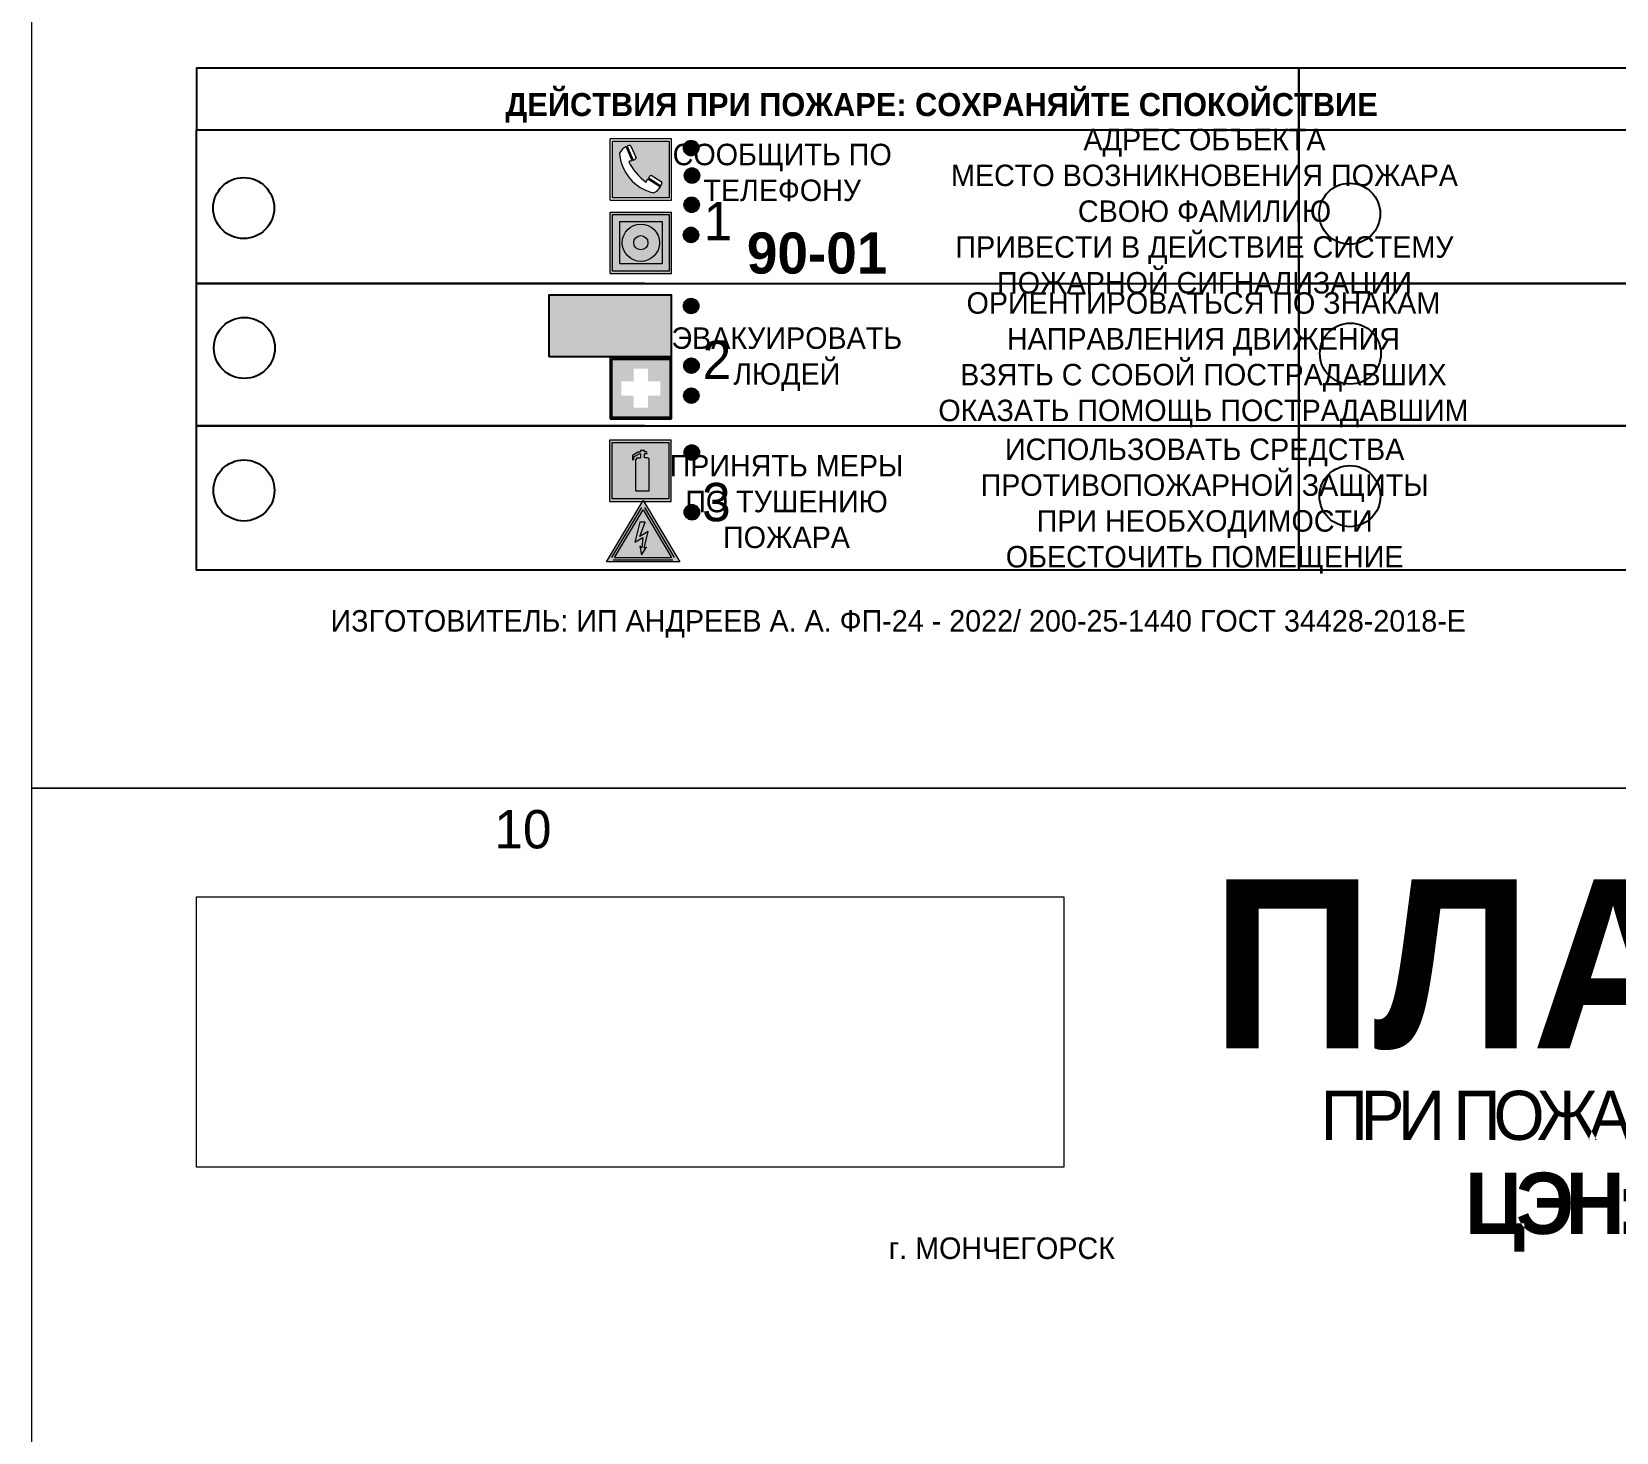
# Model space of a CAD drawing. Header units: millimetres. Extents: x 13810 to 67229, y 12374 to 21950.
# Drawn here: x 38162.3 to 38368.9, y 14860.1 to 15042.7 of the extents above; entities that cross this region are included whole.
import ezdxf

# ---------------------------------------------------------------- set-up
doc = ezdxf.new("R2010")
doc.units = ezdxf.units.MM
doc.styles.add('обычный', font='arial.ttf')
picture_1 = doc.add_image_def('image1.jpg', size_in_pixel=(337, 105))

# ---------------------------------------------------------------- blocks, each defined once
blk = doc.blocks.new('A$C3E6D3DDE')
at = {"lineweight": 5}
h = blk.add_hatch(color=40, dxfattribs=at)
h.paths.add_polyline_path([(24.1, 1.45), (16.46, -11.35), (31.74, -11.35)])
h.paths.add_polyline_path([(24.09, -0.46), (30.03, -10.41), (18.14, -10.41)], flags=16)
h.paths.add_polyline_path([(24.54, -3.08), (23.41, -6.02), (25.13, -5.01), (24.33, -8.5), (24.82, -8.27), (23.79, -9.86), (23.4, -8.04), (23.8, -8.43), (24.04, -6.29), (22.39, -7.25), (23.44, -3.08)], flags=0)
h = blk.add_hatch(color=256, dxfattribs=at)
h.paths.add_polyline_path([(24.37, 0.03, 0.567511), (23.82, 0.03), (17.59, -10.4, 0.582454), (17.86, -10.88), (30.32, -10.88, 0.582149), (30.6, -10.4)])
h.paths.add_polyline_path([(24.09, -0.46), (18.14, -10.41), (30.03, -10.41)], flags=16)
h.paths.add_polyline_path([(24.54, -3.08), (23.41, -6.02), (25.13, -5.01), (24.33, -8.5), (24.82, -8.27), (23.79, -9.86), (23.4, -8.04), (23.8, -8.43), (24.04, -6.29), (22.39, -7.25), (23.44, -3.08)], flags=0)
h = blk.add_hatch(color=40, dxfattribs=at)
h.paths.add_polyline_path([(24.09, -0.46), (18.14, -10.41), (30.03, -10.41)])
h.paths.add_polyline_path([(24.82, -8.27), (23.79, -9.86), (23.4, -8.04), (23.8, -8.43), (24.04, -6.29), (22.39, -7.25), (23.44, -3.08), (24.54, -3.08), (23.41, -6.02), (25.13, -5.01), (24.33, -8.5)], flags=16)
at = {"color": 40, "lineweight": 5}
for p, q in [((16.46, -11.35), (24.1, 1.45)), ((24.1, 1.45), (31.74, -11.35))]:
    blk.add_line(p, q, dxfattribs=at)
at = {"lineweight": 5}
for p, q in [((17.59, -10.4), (23.82, 0.03)), ((24.37, 0.03), (30.6, -10.4)), ((18.14, -10.41), (24.09, -0.46)), ((23.44, -3.08), (22.39, -7.25)), ((23.41, -6.02), (24.54, -3.08)), ((24.54, -3.08), (23.44, -3.08)), ((24.09, -0.46), (30.03, -10.41)), ((22.39, -7.25), (24.04, -6.29)), ((25.13, -5.01), (23.41, -6.02)), ((24.04, -6.29), (23.8, -8.43)), ((24.33, -8.5), (25.13, -5.01)), ((23.8, -8.43), (23.4, -8.04)), ((23.4, -8.04), (23.79, -9.86)), ((23.79, -9.86), (24.82, -8.27)), ((24.82, -8.27), (24.33, -8.5)), ((17.86, -10.88), (30.32, -10.88)), ((18.14, -10.41), (30.03, -10.41))]:
    blk.add_line(p, q, dxfattribs=at)
at = {"color": 50, "lineweight": 5}
blk.add_line((31.74, -11.35), (16.46, -11.35), dxfattribs=at)
blk = doc.blocks.new('A$C456E1F9C')
at = {"lineweight": 5}
h = blk.add_hatch(color=242, dxfattribs=at)
h.paths.add_polyline_path([(0.51, -1.47), (0.51, -13.26), (12.29, -13.26), (12.29, -1.47)])
h.paths.add_polyline_path([(5.42, -4.95, -0.254479), (4.78, -5.4), (3.52, -2.53, -0.209735), (4.23, -2.4)], flags=16)
h.paths.add_polyline_path([(8.53, -8.6), (10.87, -10.17), (10.54, -10.76), (8.03, -9.13, -0.192251)], flags=16)
h.paths.add_polyline_path([(4.61, -5.49, 0.005518), (3.87, -5.72, 0.128647), (7.49, -10.01, 0.00809), (7.83, -9.33), (10.47, -10.97, -0.16736), (8.99, -12.25, -0.327862), (1.95, -3.95, -0.166952), (3.36, -2.62)], flags=16)
at = {"color": 242, "lineweight": 5}
for p, q in [((0, -13.77), (0, -0.97)), ((12.8, -0.97), (0, -0.97)), ((4.61, -5.49), (3.36, -2.62)), ((3.52, -2.53), (4.78, -5.4)), ((4.23, -2.4), (5.42, -4.95)), ((12.8, -13.77), (12.8, -0.97)), ((7.83, -9.33), (10.47, -10.97)), ((8.03, -9.13), (10.54, -10.76)), ((10.81, -10.12), (8.53, -8.6)), ((10.54, -10.76), (10.8, -10.3)), ((10.8, -10.3), (10.81, -10.12)), ((0, -13.77), (12.8, -13.77))]:
    blk.add_line(p, q, dxfattribs=at)
blk.add_lwpolyline([(0.51, -1.47), (12.29, -1.47), (12.29, -13.26), (0.51, -13.26)], close=True, dxfattribs=at)
for centre, radius, start, end in [((4.59, -5.34), 2.99, 114.2845, 152.1974), ((4.02, -3.27), 0.891, 76.3284, 123.7092), ((11.12, -3.31), 9.19, 183.9915, 256.6009), ((14.98, -39.1), 35.17, 107.1487, 108.4135), ((13.86, -0.94), 11.08, 205.5536, 234.8762), ((4.68, -4.59), 0.824, 276.9621, 334.0723), ((-13.31, 0.8), 23.44, 332.5487, 334.4027), ((8.94, -9.5), 0.989, 114.4092, 157.9388), ((7.87, -9.46), 3, 291.9291, 329.9329)]:
    blk.add_arc(centre, radius, start, end, dxfattribs=at)
blk = doc.blocks.new('A$C54414219')
at = {"true_color": 0xffffff}
h = blk.add_hatch(color=7, dxfattribs=at)
h.paths.add_polyline_path([(2.39, -9.45), (2.39, -18.3), (11.23, -18.3), (11.23, -9.45)], flags=0)
h.paths.add_polyline_path([(10.71, -13.87, -1), (2.92, -13.87, -1)], flags=0)
h.paths.add_polyline_path([(8.3, -13.87, -1), (5.33, -13.87, -1)], flags=0)
h.paths.add_polyline_path([(0.41, -7.47), (0.41, -20.27), (13.21, -20.27), (13.21, -7.47)])
h.paths.add_polyline_path([(0.92, -19.77), (12.71, -19.77), (12.71, -7.98), (0.92, -7.98)], flags=16)
h.paths.add_polyline_path([(11.23, -9.45), (11.23, -18.3), (2.39, -18.3), (2.39, -9.45)], flags=0)
at = {"lineweight": 5}
h = blk.add_hatch(color=242, dxfattribs=at)
h.paths.add_polyline_path([(12.71, -7.98), (0.92, -7.98), (0.92, -19.77), (12.71, -19.77)])
h.paths.add_polyline_path([(11.23, -18.3), (2.39, -18.3), (2.39, -9.45), (11.23, -9.45)], flags=16)
h.paths.add_polyline_path([(10.71, -13.87, -1), (2.92, -13.87, -1)], flags=0)
h.paths.add_polyline_path([(8.3, -13.87, -1), (5.33, -13.87, -1)], flags=0)
at = {"true_color": 0xffffff}
h = blk.add_hatch(color=7, dxfattribs=at)
h.paths.add_polyline_path([(2.39, -9.45), (2.39, -18.3), (11.23, -18.3), (11.23, -9.45)])
h.paths.add_polyline_path([(10.71, -13.87, -1), (2.92, -13.87, -1)], flags=16)
h.paths.add_polyline_path([(8.3, -13.87, -1), (5.33, -13.87, -1)], flags=0)
at = {"lineweight": 5}
h = blk.add_hatch(color=242, dxfattribs=at)
h.paths.add_polyline_path([(2.92, -13.87, 1), (10.71, -13.87, 1)])
h.paths.add_polyline_path([(8.3, -13.87, -1), (5.33, -13.87, -1)], flags=16)
at = {"color": 242, "lineweight": 5}
for p, q in [((0.41, -20.27), (0.41, -7.47)), ((0.41, -7.47), (13.21, -7.47)), ((0.41, -7.47), (13.21, -7.47)), ((13.21, -20.27), (13.21, -7.47)), ((0.41, -20.27), (13.21, -20.27))]:
    blk.add_line(p, q, dxfattribs=at)
for points in [[(0.92, -7.98), (12.71, -7.98), (12.71, -19.77), (0.92, -19.77)], [(2.39, -9.45), (11.23, -9.45), (11.23, -18.3), (2.39, -18.3)]]:
    blk.add_lwpolyline(points, close=True, dxfattribs=at)
for radius in [3.89, 1.49]:
    blk.add_circle((6.81, -13.87), radius, dxfattribs=at)
blk = doc.blocks.new('A$C32E8229D')
at = {"true_color": 0xffffff}
blk.add_hatch(color=7, dxfattribs=at).paths.add_polyline_path([(0, 0), (0, -8), (16, -8), (16, 0)])
h = blk.add_hatch(color=126)
h.paths.add_polyline_path([(0.2, -0.2), (15.8, -0.2), (15.8, -7.8), (0.2, -7.8)])
h.paths.add_polyline_path([(13.49, -2.05), (12.08, -2.05), (11.37, -2.63, 0.162397), (11.29, -2.84), (11.29, -3.63), (10.35, -3.63), (10.35, -4.05), (11.68, -4.05), (11.68, -3.48), (12.26, -4.28), (11.29, -5.1), (11.29, -6.78), (11.85, -6.78), (11.85, -5.44), (12.8, -4.64), (12.8, -5.94), (14.46, -5.94), (14.46, -5.39), (13.45, -5.39), (13.45, -3.97), (12.46, -2.59), (13.15, -2.59), (13.69, -3.34), (14.18, -3)], flags=16)
h.paths.add_polyline_path([(10.74, -1.82, 1), (11.8, -1.82, 1)], flags=16)
h.paths.add_polyline_path([(9.39, -3.59), (5.99, -3.59), (6.56, -3.03), (5.91, -3.03), (5.1, -3.83), (5.91, -4.64), (6.56, -4.64), (5.99, -4.09), (9.39, -4.09)], flags=16)
h.paths.add_polyline_path([(4.29, -1.08), (1.72, -1.08), (1.72, -6.6), (4.29, -6.6)], flags=16)
at = {"color": 126}
blk.add_lwpolyline([(16, -8), (0, -8), (0, 0), (16, 0)], close=True, dxfattribs=at)
blk = doc.blocks.new('A$C18900ED3')
h = blk.add_hatch(color=126)
h.paths.add_polyline_path([(-0.18, -0.18), (-7.02, -0.18), (-7.02, -7.02), (-0.18, -7.02)])
h.paths.add_polyline_path([(-5.89, -4.46), (-5.89, -2.77), (-4.46, -2.77), (-4.46, -1.31), (-2.77, -1.31), (-2.77, -2.77), (-1.33, -2.77), (-1.33, -4.46), (-2.77, -4.46), (-2.77, -5.89), (-4.46, -5.89), (-4.46, -4.46)], flags=16)
at = {"color": 126}
for p, q in [((-7.2, 0), (-7.2, -7.2)), ((0, 0), (-7.2, 0)), ((0, -7.2), (0, 0)), ((-7.02, -7.02), (-7.02, -0.18)), ((-7.02, -0.18), (-0.18, -0.18)), ((-0.18, -0.18), (-0.18, -7.02)), ((-7.2, -7.2), (0, -7.2)), ((-0.18, -7.02), (-7.02, -7.02))]:
    blk.add_line(p, q, dxfattribs=at)
blk = doc.blocks.new('A$C3AD82952')
at = {"true_color": 0xf5f5ff}
h = blk.add_hatch(color=7, dxfattribs=at)
h.dxf.hatch_style = 1
h.paths.add_polyline_path([(8.21, 8.73, 0.414214), (7.89, 9.05), (7.22, 9.05), (7.22, 9.92), (7.59, 9.92, 1), (7.57, 10.36), (7.22, 10.36), (7.22, 10.6), (6.43, 10.6), (6.43, 10.36), (6.01, 10.36), (4.74, 9.59), (4.74, 8.69), (4.98, 8.73), (4.98, 9.26), (6.12, 9.91), (6.43, 9.91), (6.43, 9.05), (5.76, 9.05, 0.414214), (5.44, 8.73), (5.44, 2.2), (8.21, 2.2)], flags=0)
h.paths.add_polyline_path([(12.8, 12.8), (0, 12.8), (0, 0), (12.8, 0)])
h.paths.add_polyline_path([(0.51, 12.29), (12.29, 12.29), (12.29, 0.51), (0.51, 0.51)], flags=16)
h.paths.add_polyline_path([(4.74, 9.59), (6.01, 10.36), (6.43, 10.36), (6.43, 10.6), (7.22, 10.6), (7.22, 10.36), (7.59, 10.36, -0.94586), (7.59, 9.92), (7.22, 9.92), (7.22, 9.05), (7.89, 9.05, -0.414214), (8.21, 8.73), (8.21, 2.2), (5.44, 2.2), (5.44, 8.73, -0.414214), (5.76, 9.05), (6.43, 9.05), (6.43, 9.91), (6.12, 9.91), (4.98, 9.26), (4.98, 8.73), (4.74, 8.69)], flags=0)
h = blk.add_hatch(color=242)
h.dxf.hatch_style = 1
h.paths.add_polyline_path([(12.29, 12.29), (0.51, 12.29), (0.51, 0.51), (12.29, 0.51)])
h.paths.add_polyline_path([(4.74, 8.69), (4.74, 9.59), (6.01, 10.36), (6.43, 10.36), (6.43, 10.6), (7.22, 10.6), (7.22, 10.36), (7.59, 10.36, -0.94586), (7.59, 9.92), (7.22, 9.92), (7.22, 9.05), (7.89, 9.05, -0.414214), (8.21, 8.73), (8.21, 2.2), (5.44, 2.2), (5.44, 8.73, -0.414214), (5.76, 9.05), (6.43, 9.05), (6.43, 9.91), (6.12, 9.91), (4.98, 9.26), (4.98, 8.73)], flags=16)
h = blk.add_hatch(color=7, dxfattribs=at)
h.dxf.hatch_style = 1
h.paths.add_polyline_path([(8.21, 8.73, 0.414214), (7.89, 9.05), (7.22, 9.05), (7.22, 9.92), (7.59, 9.92, 1), (7.57, 10.36), (7.22, 10.36), (7.22, 10.6), (6.43, 10.6), (6.43, 10.36), (6.01, 10.36), (4.74, 9.59), (4.74, 8.69), (4.98, 8.73), (4.98, 9.26), (6.12, 9.91), (6.43, 9.91), (6.43, 9.05), (5.76, 9.05, 0.414214), (5.44, 8.73), (5.44, 2.2), (8.21, 2.2)])
at = {"color": 242, "lineweight": 5}
for p, q in [((0, 0), (0, 12.8)), ((0, 12.8), (12.8, 12.8)), ((6.01, 10.36), (4.74, 9.59)), ((6.01, 10.36), (6.43, 10.36)), ((7.22, 10.6), (6.43, 10.6)), ((6.43, 10.6), (6.43, 10.36)), ((7.22, 10.36), (7.22, 10.6)), ((7.59, 10.36), (7.22, 10.36)), ((7.22, 9.05), (7.22, 9.92)), ((7.59, 9.92), (7.22, 9.92)), ((12.8, 0), (12.8, 12.8)), ((4.74, 9.59), (4.74, 8.69)), ((4.74, 8.69), (4.98, 8.73)), ((4.98, 9.26), (6.12, 9.91)), ((4.98, 8.73), (4.98, 9.26)), ((5.44, 2.2), (5.44, 8.73)), ((5.76, 9.05), (6.43, 9.05)), ((6.12, 9.91), (6.43, 9.91)), ((6.43, 9.91), (6.43, 9.05)), ((7.89, 9.05), (7.22, 9.05)), ((8.21, 2.2), (8.21, 8.73)), ((0, 0), (12.8, 0)), ((5.44, 2.2), (8.21, 2.2))]:
    blk.add_line(p, q, dxfattribs=at)
blk.add_lwpolyline([(0.51, 12.29), (12.29, 12.29), (12.29, 0.51), (0.51, 0.51)], close=True, dxfattribs=at)
for centre, radius, start, end in [((7.58, 10.14), 0.223, 273.1875, 86.8125), ((5.76, 8.73), 0.32, 90, 180), ((7.89, 8.73), 0.32, 0, 90)]:
    blk.add_arc(centre, radius, start, end, dxfattribs=at)

msp = doc.modelspace()

# ---------------------------------------------------------------- hatches: boundary and pattern name
at = {"lineweight": 0}
h = msp.add_hatch(color=256, dxfattribs=at)
h.dxf.hatch_style = 1
h.paths.add_polyline_path([(38247.3, 15027.49, 1), (38249.23, 15027.49, 1)])
h = msp.add_hatch(color=256, dxfattribs=at)
h.dxf.hatch_style = 1
h.paths.add_polyline_path([(38247.4, 15023.91, 1), (38249.33, 15023.91, 1)])
h = msp.add_hatch(color=256, dxfattribs=at)
h.dxf.hatch_style = 1
h.paths.add_polyline_path([(38247.36, 15020.1, 1), (38249.3, 15020.1, 1)])
h = msp.add_hatch(color=256, dxfattribs=at)
h.dxf.hatch_style = 1
h.paths.add_polyline_path([(38247.28, 15016.17, 1), (38249.21, 15016.17, 1)])
h = msp.add_hatch(color=256, dxfattribs=at)
h.dxf.hatch_style = 1
h.paths.add_polyline_path([(38247.29, 15006.9, 1), (38249.22, 15006.9, 1)])
h = msp.add_hatch(color=256, dxfattribs=at)
h.dxf.hatch_style = 1
h.paths.add_polyline_path([(38247.33, 14999.12, 1), (38249.26, 14999.12, 1)])
h = msp.add_hatch(color=256, dxfattribs=at)
h.dxf.hatch_style = 1
h.paths.add_polyline_path([(38247.33, 14995.22, 1), (38249.26, 14995.22, 1)])
h = msp.add_hatch(color=256, dxfattribs=at)
h.dxf.hatch_style = 1
h.paths.add_polyline_path([(38247.38, 14987.8, 1), (38249.32, 14987.8, 1)])
h = msp.add_hatch(color=256, dxfattribs=at)
h.dxf.hatch_style = 1
h.paths.add_polyline_path([(38247.39, 14980.03, 1), (38249.32, 14980.03, 1)])

# ---------------------------------------------------------------- linework, layer by layer
at = {"color": 126, "lineweight": 0, "true_color": 0x008754}
for points in [[(38162.27, 15339.05), (38762.27, 15339.05), (38762.27, 14944.05), (38162.27, 14944.05)], [(38162.27, 15339.05), (38762.27, 15339.05), (38762.27, 14944.05), (38162.27, 14944.05)], [(38162.27, 15339.05), (38762.27, 15339.05), (38762.27, 14944.05), (38162.27, 14944.05)], [(38162.27, 15339.05), (38762.27, 15339.05), (38762.27, 14944.05), (38162.27, 14944.05)], [(38162.27, 14944.05), (38762.27, 14944.05), (38762.27, 14549.05), (38162.27, 14549.05)], [(38162.27, 14944.05), (38762.27, 14944.05), (38762.27, 14549.05), (38162.27, 14549.05)], [(38162.27, 14944.05), (38762.27, 14944.05), (38762.27, 14549.05), (38162.27, 14549.05)], [(38162.27, 14944.05), (38762.27, 14944.05), (38762.27, 14549.05), (38162.27, 14549.05)]]:
    msp.add_lwpolyline(points, close=True, dxfattribs=at)
for points in [[(38183.75, 15029.85), (38327.52, 15029.85), (38327.52, 15037.9), (38183.75, 15037.9)], [(38327.52, 15029.85), (38471.29, 15029.85), (38471.29, 15037.9), (38327.52, 15037.9)], [(38183.75, 15029.85), (38327.52, 15029.85), (38327.52, 14972.45), (38183.75, 14972.45)], [(38327.52, 15029.85), (38471.29, 15029.85), (38471.29, 14972.45), (38327.52, 14972.45)]]:
    msp.add_lwpolyline(points, close=True)
for points in [[(38242.17, 15009.85), (38183.75, 15009.85), (38327.52, 15009.85)], [(38385.94, 15009.85), (38327.52, 15009.85), (38471.29, 15009.85)], [(38242.17, 14991.28), (38183.75, 14991.28), (38327.52, 14991.28)], [(38385.94, 14991.28), (38327.52, 14991.28), (38471.29, 14991.28)]]:
    msp.add_lwpolyline(points)
for centre, radius in [((38248.26, 15027.49), 0.966), ((38189.91, 15019.67), 3.98), ((38248.37, 15023.91), 0.966), ((38334.15, 15018.93), 3.98), ((38248.33, 15020.1), 0.966), ((38248.25, 15016.17), 0.966), ((38248.26, 15006.9), 0.966), ((38190, 15001.44), 3.98), ((38334.24, 15000.7), 3.98), ((38248.3, 14999.12), 0.966), ((38248.29, 14995.22), 0.966), ((38248.35, 14987.8), 0.966), ((38189.94, 14982.86), 3.98), ((38334.18, 14982.12), 3.98), ((38248.36, 14980.03), 0.966)]:
    msp.add_circle(centre, radius)

# ---------------------------------------------------------------- block references
for name, p, xscale, yscale, zscale in [('A$C456E1F9C', (38237.71, 15029.31), 0.625, 0.625, 0.625), ('A$C54414219', (38237.45, 15023.82), 0.625, 0.625, 0.625), ('A$C18900ED3', (38245.71, 15000.18), 1.111111111007631, 1.111111111007631, 1.111111111007631), ('A$C3AD82952', (38237.66, 14981.44), 0.625, 0.625, 0.625), ('A$C3E6D3DDE', (38226.94, 14980.64), 0.625, 0.625, 0.625)]:
    msp.add_blockref(name, p, dxfattribs=dict(xscale=xscale, yscale=yscale, zscale=zscale))
at = {"xscale": -1}
msp.add_blockref('A$C32E8229D', (38245.71, 15008.33), dxfattribs=at)

# ---------------------------------------------------------------- texts
at = {"lineweight": 0, "style": 'обычный'}
for s, insert, char_height, width, attachment_point in [('{\\fProxima Nova Rg|b1|i0|c204|p2;ДЕЙСТВИЯ ПРИ ПОЖАРЕ: СОХРАНЯЙТЕ СПОКОЙСТВИЕ\\H1.6644x; }', (38280.92, 15032.73), 3, 175.1736, 5), ('\\pi-8.4,l8.4,t8.4;{\\fProxima Nova Rg|b0|i0|c204|p2;АДРЕС ОБЪЕКТА\\PМЕСТО ВОЗНИКНОВЕНИЯ ПОЖАРА \\PСВОЮ ФАМИЛИЮ\\PПРИВЕСТИ В ДЕЙСТВИЕ СИСТЕМУ \\PПОЖАРНОЙ СИГНАЛИЗАЦИИ}', (38315.21, 15018.86), 2.8, 126.6484, 5), ('{\\fProxima Nova Rg|b0|i0|c204|p2;СООБЩИТЬ ПО \\PТЕЛЕФОНУ}', (38260.14, 15024.3), 2.8, 126.6484, 5), ('{\\fProxima Nova Rg|b0|i0|c204|p2;1\\H1.1667x; }', (38251.77, 15017.97), 5, 126.6484, 5), ('{\\fProxima Nova Rg|b1|i0|c204|p2;\\H1.0714x;90-01\\fProxima Nova Rg|b0|i0|c204|p2;\\H0.93331x; \\H1.3449x; }', (38264.69, 15013.77), 5, 126.6484, 5), ('\\pi-8.4,l8.4,t8.4;{\\fProxima Nova Rg|b0|i0|c204|p2;ОРИЕНТИРОВАТЬСЯ ПО ЗНАКАМ \\PНАПРАВЛЕНИЯ ДВИЖЕНИЯ\\PВЗЯТЬ С СОБОЙ ПОСТРАДАВШИХ\\PОКАЗАТЬ ПОМОЩЬ ПОСТРАДАВШИМ}', (38315.07, 14999.89), 2.8, 126.6484, 5), ('{\\fProxima Nova Rg|b0|i0|c204|p2;ЭВАКУИРОВАТЬ \\PЛЮДЕЙ}', (38260.74, 14999.98), 2.8, 126.6484, 5), ('{\\fProxima Nova Rg|b0|i0|c204|p2;2\\H1.1967x; }', (38251.62, 14999.89), 5, 126.6484, 5), ('\\pi-8.4,l8.4,t8.4;{\\fProxima Nova Rg|b0|i0|c204|p2;ИСПОЛЬЗОВАТЬ СРЕДСТВА \\PПРОТИВОПОЖАРНОЙ ЗАЩИТЫ \\PПРИ НЕОБХОДИМОСТИ \\PОБЕСТОЧИТЬ ПОМЕЩЕНИЕ}', (38315.23, 14980.82), 2.8, 126.6484, 5), ('{\\fProxima Nova Rg|b0|i0|c204|p2;ПРИНЯТЬ МЕРЫ \\PПО ТУШЕНИЮ \\PПОЖАРА}', (38260.7, 14981.4), 2.8, 126.6484, 5), ('{\\fProxima Nova Rg|b0|i0|c204|p2;3\\H1.1967x; }', (38251.55, 14981.31), 5, 126.6484, 5), ('\\pi-8.4,l8.4,t8.4;{\\fProxima Nova Rg|b0|i0|c204|p2;ИЗГОТОВИТЕЛЬ: ИП АНДРЕЕВ А. А.\\fProxima Nova Rg|b0|i0|c0|p2; \\fProxima Nova Rg|b0|i0|c204|p2;ФП-24 - 2022/ 200-25-1440 ГОСТ 34428-2018-Е\\H1.2266x; }', (38275.27, 14965.46), 2.8, 191.3484, 5), ('{\\fProxima Nova Rg|b0|i0|c204|p2;10\\H1.1967x; }', (38226.33, 14938.67), 5, 126.6484, 5), ('{\\fProxima Nova Rg|b1|i0|c204|p2;ПЛАН ЭВАКУАЦИИ}', (38316.08, 14932.16), 22, 493.8901, 1), ('\\pi-8.4,l8.4,t8.4;{\\fProxima Nova Rg|b0|i0|c204|p2;г. МОНЧЕГОРСК\\H1.1997x; }', (38288.78, 14884.07), 2.8, 126.6484, 5)]:
    msp.add_mtext(s, dxfattribs=dict(at, insert=insert, char_height=char_height, width=width, attachment_point=attachment_point))
at = {"color": 0, "lineweight": 0, "insert": (38467.82, 14904.74), "char_height": 8, "width": 449.2158, "attachment_point": 5, "style": 'обычный'}
msp.add_mtext('{\\fArial Black|b1|i0|c204|p34;\\H2x;\\T0.85;  \\fArial Narrow|b0|i0|c204|p34;\\H0.8x;\\W0.9;\\P\\fProxima Nova Rg|b0|i0|c204|p2;\\H0.5x;\\W1;\\C256;ПРИ ПОЖАРЕ  ИЛИ ДРУГИХ ЧРЕЗВЫЧАЙНЫХ СИТУАЦИЯХ  ИЗ ПОМЕЩЕНИЙ \\fProxima Nova Rg|b1|i0|c204|p2;\\H1.25x;\\PЦЭН: ПРОИЗВОДСТВО 1, ГМО-1, корпус 2, отм. +5,50}', dxfattribs=at)

# ---------------------------------------------------------------- pictures from other files: only their frames are drawn
at = {"color": 7, "lineweight": 0, "true_color": 0xf5f5ff}
image = msp.add_image(picture_1, insert=(38183.75, 14894.67), size_in_units=(113.11, 35.24), dxfattribs=at)
image.dxf.flags = 7

doc.saveas('drawing.dxf')
